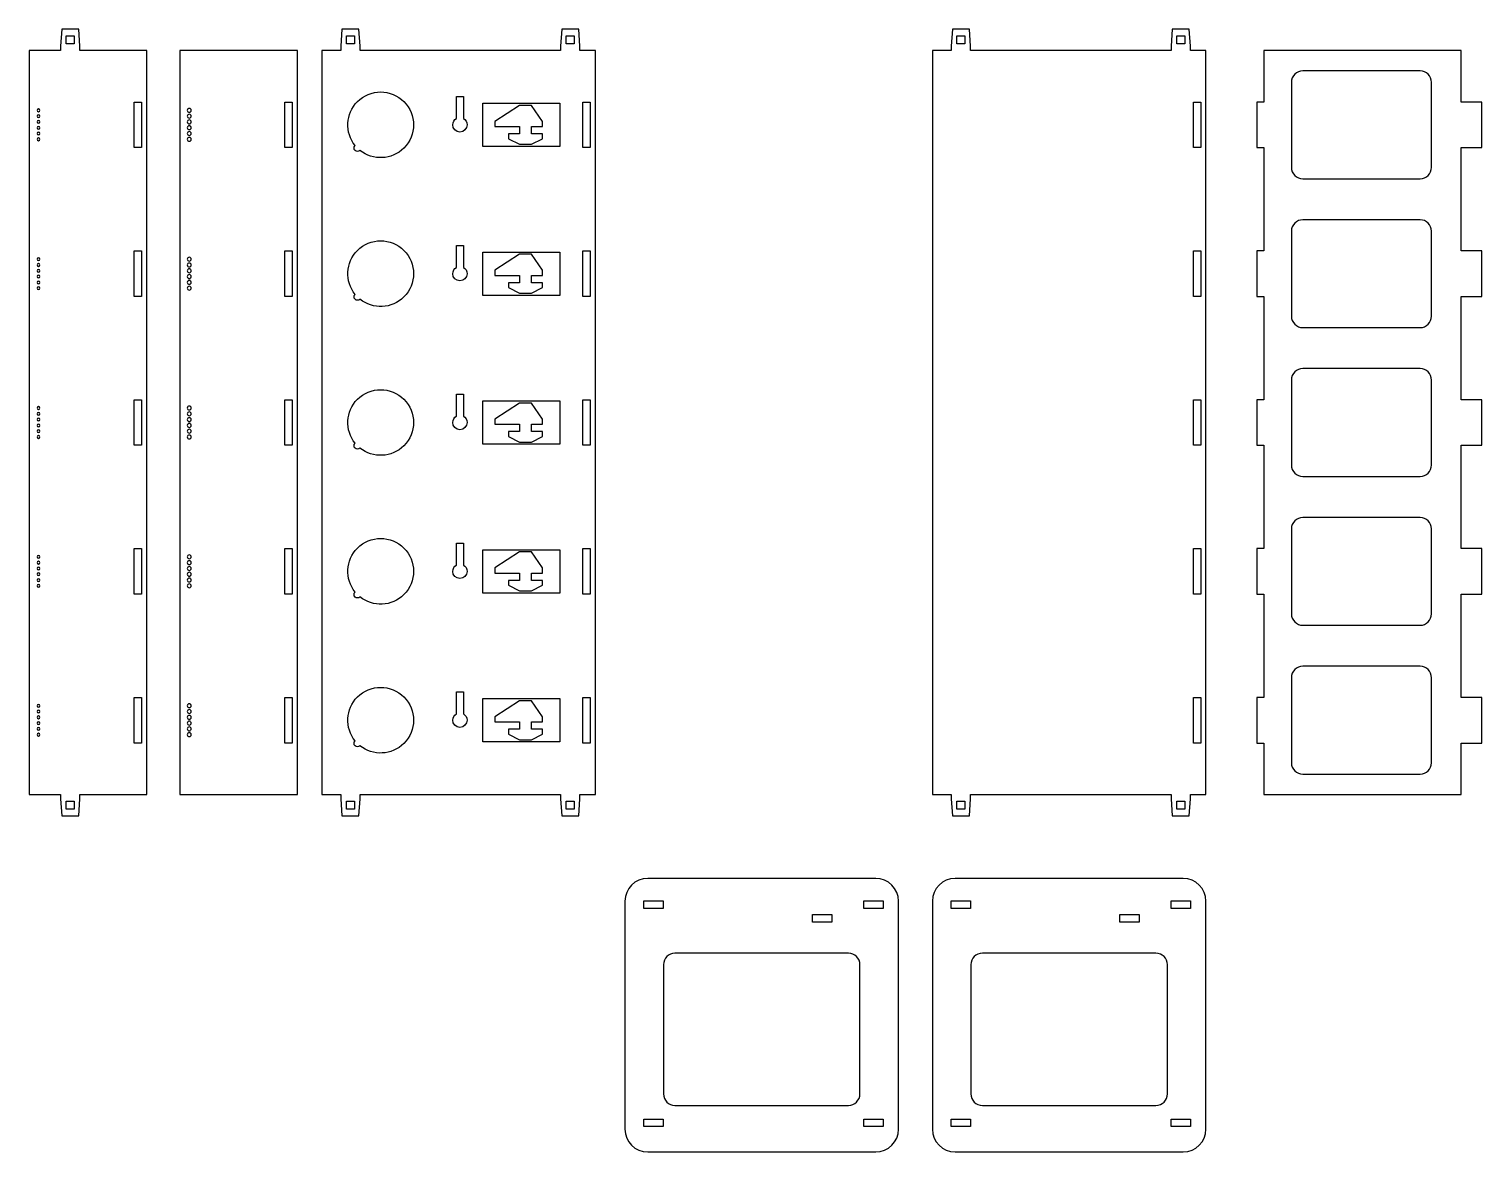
# Model space of a CAD drawing. Extents: x -16 to 620, y -181 to 311.
import ezdxf

# ---------------------------------------------------------------- set-up
doc = ezdxf.new("R2010")
doc.units = 0
doc.header["$MEASUREMENT"] = 0
doc.layers.add('LAYER_1', color=7, linetype='CONTINUOUS')

# ---------------------------------------------------------------- blocks, each defined once
blk = doc.blocks.new('BLOCK_2')
at = {"layer": 'LAYER_1', "color": 7}
blk.add_open_spline([(364.63, -171.33), (364.63, -176.83), (360.13, -181.33), (354.63, -181.33), (354.63, -181.33), (254.68, -181.33), (254.68, -181.33), (249.18, -181.33), (244.68, -176.83), (244.68, -171.33), (244.68, -171.33), (244.68, -71.38), (244.68, -71.38), (244.68, -65.88), (249.18, -61.38), (254.68, -61.38), (254.68, -61.38), (354.63, -61.38), (354.63, -61.38), (360.13, -61.38), (364.63, -65.88), (364.63, -71.38), (364.63, -71.38), (364.63, -171.33), (364.63, -171.33)], degree=3, knots=[0, 0, 0, 0, 1, 1, 1, 2, 2, 2, 3, 3, 3, 4, 4, 4, 5, 5, 5, 6, 6, 6, 7, 7, 7, 8, 8, 8, 8], dxfattribs=at)
blk = doc.blocks.new('BLOCK_3')
at = {"layer": 'LAYER_1', "color": 7}
for points in [[(-12.38, 14.94), (-12.05, 14.94), (-11.78, 14.67), (-11.78, 14.34), (-11.78, 14.01), (-12.05, 13.74), (-12.38, 13.74), (-12.71, 13.74), (-12.98, 14.01), (-12.98, 14.34), (-12.98, 14.67), (-12.71, 14.94), (-12.38, 14.94)], [(-12.38, 12.4), (-12.05, 12.4), (-11.78, 12.13), (-11.78, 11.8), (-11.78, 11.47), (-12.05, 11.2), (-12.38, 11.2), (-12.71, 11.2), (-12.98, 11.47), (-12.98, 11.8), (-12.98, 12.13), (-12.71, 12.4), (-12.38, 12.4)], [(-12.38, 9.86), (-12.05, 9.86), (-11.78, 9.59), (-11.78, 9.26), (-11.78, 8.93), (-12.05, 8.66), (-12.38, 8.66), (-12.71, 8.66), (-12.98, 8.93), (-12.98, 9.26), (-12.98, 9.59), (-12.71, 9.86), (-12.38, 9.86)], [(-12.38, 7.32), (-12.05, 7.32), (-11.78, 7.05), (-11.78, 6.72), (-11.78, 6.39), (-12.05, 6.12), (-12.38, 6.12), (-12.71, 6.12), (-12.98, 6.39), (-12.98, 6.72), (-12.98, 7.05), (-12.71, 7.32), (-12.38, 7.32)], [(-12.38, 4.78), (-12.05, 4.78), (-11.78, 4.51), (-11.78, 4.18), (-11.78, 3.85), (-12.05, 3.58), (-12.38, 3.58), (-12.71, 3.58), (-12.98, 3.85), (-12.98, 4.18), (-12.98, 4.51), (-12.71, 4.78), (-12.38, 4.78)], [(-12.38, 2.24), (-12.05, 2.24), (-11.78, 1.97), (-11.78, 1.64), (-11.78, 1.31), (-12.05, 1.04), (-12.38, 1.04), (-12.71, 1.04), (-12.98, 1.31), (-12.98, 1.64), (-12.98, 1.97), (-12.71, 2.24), (-12.38, 2.24)]]:
    blk.add_open_spline(points, degree=3, knots=[0, 0, 0, 0, 1, 1, 1, 2, 2, 2, 3, 3, 3, 4, 4, 4, 4], dxfattribs=at)
blk = doc.blocks.new('BLOCK_4')
at = {"layer": 'LAYER_1', "color": 7}
blk.add_open_spline([(499.39, -171.33), (499.39, -176.83), (494.89, -181.33), (489.39, -181.33), (489.39, -181.33), (389.45, -181.33), (389.45, -181.33), (383.95, -181.33), (379.45, -176.83), (379.45, -171.33), (379.45, -171.33), (379.45, -71.38), (379.45, -71.38), (379.45, -65.88), (383.95, -61.38), (389.45, -61.38), (389.45, -61.38), (489.39, -61.38), (489.39, -61.38), (494.89, -61.38), (499.39, -65.88), (499.39, -71.38), (499.39, -71.38), (499.39, -171.33), (499.39, -171.33)], degree=3, knots=[0, 0, 0, 0, 1, 1, 1, 2, 2, 2, 3, 3, 3, 4, 4, 4, 5, 5, 5, 6, 6, 6, 7, 7, 7, 8, 8, 8, 8], dxfattribs=at)
blk = doc.blocks.new('BLOCK_5')
at = {"layer": 'LAYER_1', "color": 7}
for points in [[(53.74, 15.19), (54.21, 15.19), (54.59, 14.81), (54.59, 14.34), (54.59, 13.87), (54.21, 13.49), (53.74, 13.49), (53.27, 13.49), (52.89, 13.87), (52.89, 14.34), (52.89, 14.81), (53.27, 15.19), (53.74, 15.19)], [(53.74, 12.65), (54.21, 12.65), (54.59, 12.27), (54.59, 11.8), (54.59, 11.33), (54.21, 10.95), (53.74, 10.95), (53.27, 10.95), (52.89, 11.33), (52.89, 11.8), (52.89, 12.27), (53.27, 12.65), (53.74, 12.65)], [(53.74, 10.11), (54.21, 10.11), (54.59, 9.73), (54.59, 9.26), (54.59, 8.79), (54.21, 8.41), (53.74, 8.41), (53.27, 8.41), (52.89, 8.79), (52.89, 9.26), (52.89, 9.73), (53.27, 10.11), (53.74, 10.11)], [(53.74, 7.57), (54.21, 7.57), (54.59, 7.19), (54.59, 6.72), (54.59, 6.25), (54.21, 5.87), (53.74, 5.87), (53.27, 5.87), (52.89, 6.25), (52.89, 6.72), (52.89, 7.19), (53.27, 7.57), (53.74, 7.57)], [(53.74, 5.03), (54.21, 5.03), (54.59, 4.65), (54.59, 4.18), (54.59, 3.71), (54.21, 3.33), (53.74, 3.33), (53.27, 3.33), (52.89, 3.71), (52.89, 4.18), (52.89, 4.65), (53.27, 5.03), (53.74, 5.03)], [(53.74, 2.49), (54.21, 2.49), (54.59, 2.11), (54.59, 1.64), (54.59, 1.17), (54.21, 0.79), (53.74, 0.79), (53.27, 0.79), (52.89, 1.17), (52.89, 1.64), (52.89, 2.11), (53.27, 2.49), (53.74, 2.49)]]:
    blk.add_open_spline(points, degree=3, knots=[0, 0, 0, 0, 1, 1, 1, 2, 2, 2, 3, 3, 3, 4, 4, 4, 4], dxfattribs=at)
blk = doc.blocks.new('BLOCK_6')
at = {"layer": 'LAYER_1', "color": 7}
for points in [[(-12.38, 80.21), (-12.05, 80.21), (-11.78, 79.94), (-11.78, 79.61), (-11.78, 79.27), (-12.05, 79), (-12.38, 79), (-12.71, 79), (-12.98, 79.27), (-12.98, 79.61), (-12.98, 79.94), (-12.71, 80.21), (-12.38, 80.21)], [(-12.38, 77.67), (-12.05, 77.67), (-11.78, 77.4), (-11.78, 77.07), (-11.78, 76.73), (-12.05, 76.46), (-12.38, 76.46), (-12.71, 76.46), (-12.98, 76.73), (-12.98, 77.07), (-12.98, 77.4), (-12.71, 77.67), (-12.38, 77.67)], [(-12.38, 75.13), (-12.05, 75.13), (-11.78, 74.86), (-11.78, 74.53), (-11.78, 74.19), (-12.05, 73.92), (-12.38, 73.92), (-12.71, 73.92), (-12.98, 74.19), (-12.98, 74.53), (-12.98, 74.86), (-12.71, 75.13), (-12.38, 75.13)], [(-12.38, 72.59), (-12.05, 72.59), (-11.78, 72.32), (-11.78, 71.98), (-11.78, 71.65), (-12.05, 71.38), (-12.38, 71.38), (-12.71, 71.38), (-12.98, 71.65), (-12.98, 71.98), (-12.98, 72.32), (-12.71, 72.59), (-12.38, 72.59)], [(-12.38, 70.04), (-12.05, 70.04), (-11.78, 69.78), (-11.78, 69.45), (-11.78, 69.11), (-12.05, 68.84), (-12.38, 68.84), (-12.71, 68.84), (-12.98, 69.11), (-12.98, 69.45), (-12.98, 69.78), (-12.71, 70.04), (-12.38, 70.04)], [(-12.38, 67.51), (-12.05, 67.51), (-11.78, 67.24), (-11.78, 66.9), (-11.78, 66.57), (-12.05, 66.3), (-12.38, 66.3), (-12.71, 66.3), (-12.98, 66.57), (-12.98, 66.9), (-12.98, 67.24), (-12.71, 67.51), (-12.38, 67.51)]]:
    blk.add_open_spline(points, degree=3, knots=[0, 0, 0, 0, 1, 1, 1, 2, 2, 2, 3, 3, 3, 4, 4, 4, 4], dxfattribs=at)
blk = doc.blocks.new('BLOCK_7')
at = {"layer": 'LAYER_1', "color": 7}
for points in [[(53.74, 80.46), (54.21, 80.46), (54.59, 80.07), (54.59, 79.61), (54.59, 79.14), (54.21, 78.76), (53.74, 78.76), (53.27, 78.76), (52.89, 79.14), (52.89, 79.61), (52.89, 80.07), (53.27, 80.46), (53.74, 80.46)], [(53.74, 77.91), (54.21, 77.91), (54.59, 77.53), (54.59, 77.07), (54.59, 76.6), (54.21, 76.22), (53.74, 76.22), (53.27, 76.22), (52.89, 76.6), (52.89, 77.07), (52.89, 77.53), (53.27, 77.91), (53.74, 77.91)], [(53.74, 75.37), (54.21, 75.37), (54.59, 74.99), (54.59, 74.53), (54.59, 74.06), (54.21, 73.68), (53.74, 73.68), (53.27, 73.68), (52.89, 74.06), (52.89, 74.53), (52.89, 74.99), (53.27, 75.37), (53.74, 75.37)], [(53.74, 72.83), (54.21, 72.83), (54.59, 72.45), (54.59, 71.98), (54.59, 71.52), (54.21, 71.14), (53.74, 71.14), (53.27, 71.14), (52.89, 71.52), (52.89, 71.98), (52.89, 72.45), (53.27, 72.83), (53.74, 72.83)], [(53.74, 70.29), (54.21, 70.29), (54.59, 69.91), (54.59, 69.45), (54.59, 68.98), (54.21, 68.59), (53.74, 68.59), (53.27, 68.59), (52.89, 68.98), (52.89, 69.45), (52.89, 69.91), (53.27, 70.29), (53.74, 70.29)], [(53.74, 67.75), (54.21, 67.75), (54.59, 67.37), (54.59, 66.9), (54.59, 66.44), (54.21, 66.05), (53.74, 66.05), (53.27, 66.05), (52.89, 66.44), (52.89, 66.9), (52.89, 67.37), (53.27, 67.75), (53.74, 67.75)]]:
    blk.add_open_spline(points, degree=3, knots=[0, 0, 0, 0, 1, 1, 1, 2, 2, 2, 3, 3, 3, 4, 4, 4, 4], dxfattribs=at)
blk = doc.blocks.new('BLOCK_8')
at = {"layer": 'LAYER_1', "color": 7}
for points in [[(-12.38, 145.47), (-12.05, 145.47), (-11.78, 145.2), (-11.78, 144.87), (-11.78, 144.54), (-12.05, 144.27), (-12.38, 144.27), (-12.71, 144.27), (-12.98, 144.54), (-12.98, 144.87), (-12.98, 145.2), (-12.71, 145.47), (-12.38, 145.47)], [(-12.38, 142.93), (-12.05, 142.93), (-11.78, 142.66), (-11.78, 142.33), (-11.78, 142), (-12.05, 141.73), (-12.38, 141.73), (-12.71, 141.73), (-12.98, 142), (-12.98, 142.33), (-12.98, 142.66), (-12.71, 142.93), (-12.38, 142.93)], [(-12.38, 140.39), (-12.05, 140.39), (-11.78, 140.12), (-11.78, 139.79), (-11.78, 139.46), (-12.05, 139.19), (-12.38, 139.19), (-12.71, 139.19), (-12.98, 139.46), (-12.98, 139.79), (-12.98, 140.12), (-12.71, 140.39), (-12.38, 140.39)], [(-12.38, 137.85), (-12.05, 137.85), (-11.78, 137.58), (-11.78, 137.25), (-11.78, 136.92), (-12.05, 136.65), (-12.38, 136.65), (-12.71, 136.65), (-12.98, 136.92), (-12.98, 137.25), (-12.98, 137.58), (-12.71, 137.85), (-12.38, 137.85)], [(-12.38, 135.31), (-12.05, 135.31), (-11.78, 135.04), (-11.78, 134.71), (-11.78, 134.38), (-12.05, 134.11), (-12.38, 134.11), (-12.71, 134.11), (-12.98, 134.38), (-12.98, 134.71), (-12.98, 135.04), (-12.71, 135.31), (-12.38, 135.31)], [(-12.38, 132.77), (-12.05, 132.77), (-11.78, 132.5), (-11.78, 132.17), (-11.78, 131.84), (-12.05, 131.57), (-12.38, 131.57), (-12.71, 131.57), (-12.98, 131.84), (-12.98, 132.17), (-12.98, 132.5), (-12.71, 132.77), (-12.38, 132.77)]]:
    blk.add_open_spline(points, degree=3, knots=[0, 0, 0, 0, 1, 1, 1, 2, 2, 2, 3, 3, 3, 4, 4, 4, 4], dxfattribs=at)
blk = doc.blocks.new('BLOCK_9')
at = {"layer": 'LAYER_1', "color": 7}
for points in [[(53.74, 145.72), (54.21, 145.72), (54.59, 145.34), (54.59, 144.87), (54.59, 144.4), (54.21, 144.02), (53.74, 144.02), (53.27, 144.02), (52.89, 144.4), (52.89, 144.87), (52.89, 145.34), (53.27, 145.72), (53.74, 145.72)], [(53.74, 143.18), (54.21, 143.18), (54.59, 142.8), (54.59, 142.33), (54.59, 141.86), (54.21, 141.48), (53.74, 141.48), (53.27, 141.48), (52.89, 141.86), (52.89, 142.33), (52.89, 142.8), (53.27, 143.18), (53.74, 143.18)], [(53.74, 140.64), (54.21, 140.64), (54.59, 140.26), (54.59, 139.79), (54.59, 139.32), (54.21, 138.94), (53.74, 138.94), (53.27, 138.94), (52.89, 139.32), (52.89, 139.79), (52.89, 140.26), (53.27, 140.64), (53.74, 140.64)], [(53.74, 138.1), (54.21, 138.1), (54.59, 137.72), (54.59, 137.25), (54.59, 136.78), (54.21, 136.4), (53.74, 136.4), (53.27, 136.4), (52.89, 136.78), (52.89, 137.25), (52.89, 137.72), (53.27, 138.1), (53.74, 138.1)], [(53.74, 135.56), (54.21, 135.56), (54.59, 135.18), (54.59, 134.71), (54.59, 134.24), (54.21, 133.86), (53.74, 133.86), (53.27, 133.86), (52.89, 134.24), (52.89, 134.71), (52.89, 135.18), (53.27, 135.56), (53.74, 135.56)], [(53.74, 133.02), (54.21, 133.02), (54.59, 132.64), (54.59, 132.17), (54.59, 131.7), (54.21, 131.32), (53.74, 131.32), (53.27, 131.32), (52.89, 131.7), (52.89, 132.17), (52.89, 132.64), (53.27, 133.02), (53.74, 133.02)]]:
    blk.add_open_spline(points, degree=3, knots=[0, 0, 0, 0, 1, 1, 1, 2, 2, 2, 3, 3, 3, 4, 4, 4, 4], dxfattribs=at)
blk = doc.blocks.new('BLOCK_10')
at = {"layer": 'LAYER_1', "color": 7}
for points in [[(-12.38, 210.73), (-12.05, 210.73), (-11.78, 210.46), (-11.78, 210.13), (-11.78, 209.8), (-12.05, 209.53), (-12.38, 209.53), (-12.71, 209.53), (-12.98, 209.8), (-12.98, 210.13), (-12.98, 210.46), (-12.71, 210.73), (-12.38, 210.73)], [(-12.38, 208.19), (-12.05, 208.19), (-11.78, 207.93), (-11.78, 207.59), (-11.78, 207.26), (-12.05, 206.99), (-12.38, 206.99), (-12.71, 206.99), (-12.98, 207.26), (-12.98, 207.59), (-12.98, 207.93), (-12.71, 208.19), (-12.38, 208.19)], [(-12.38, 205.65), (-12.05, 205.65), (-11.78, 205.38), (-11.78, 205.05), (-11.78, 204.72), (-12.05, 204.45), (-12.38, 204.45), (-12.71, 204.45), (-12.98, 204.72), (-12.98, 205.05), (-12.98, 205.38), (-12.71, 205.65), (-12.38, 205.65)], [(-12.38, 203.11), (-12.05, 203.11), (-11.78, 202.85), (-11.78, 202.51), (-11.78, 202.18), (-12.05, 201.91), (-12.38, 201.91), (-12.71, 201.91), (-12.98, 202.18), (-12.98, 202.51), (-12.98, 202.85), (-12.71, 203.11), (-12.38, 203.11)], [(-12.38, 200.57), (-12.05, 200.57), (-11.78, 200.3), (-11.78, 199.97), (-11.78, 199.64), (-12.05, 199.37), (-12.38, 199.37), (-12.71, 199.37), (-12.98, 199.64), (-12.98, 199.97), (-12.98, 200.3), (-12.71, 200.57), (-12.38, 200.57)], [(-12.38, 198.03), (-12.05, 198.03), (-11.78, 197.77), (-11.78, 197.43), (-11.78, 197.1), (-12.05, 196.83), (-12.38, 196.83), (-12.71, 196.83), (-12.98, 197.1), (-12.98, 197.43), (-12.98, 197.77), (-12.71, 198.03), (-12.38, 198.03)]]:
    blk.add_open_spline(points, degree=3, knots=[0, 0, 0, 0, 1, 1, 1, 2, 2, 2, 3, 3, 3, 4, 4, 4, 4], dxfattribs=at)
blk = doc.blocks.new('BLOCK_11')
at = {"layer": 'LAYER_1', "color": 7}
for points in [[(53.74, 210.98), (54.21, 210.98), (54.59, 210.6), (54.59, 210.13), (54.59, 209.66), (54.21, 209.28), (53.74, 209.28), (53.27, 209.28), (52.89, 209.66), (52.89, 210.13), (52.89, 210.6), (53.27, 210.98), (53.74, 210.98)], [(53.74, 208.44), (54.21, 208.44), (54.59, 208.06), (54.59, 207.59), (54.59, 207.12), (54.21, 206.74), (53.74, 206.74), (53.27, 206.74), (52.89, 207.12), (52.89, 207.59), (52.89, 208.06), (53.27, 208.44), (53.74, 208.44)], [(53.74, 205.9), (54.21, 205.9), (54.59, 205.52), (54.59, 205.05), (54.59, 204.58), (54.21, 204.2), (53.74, 204.2), (53.27, 204.2), (52.89, 204.58), (52.89, 205.05), (52.89, 205.52), (53.27, 205.9), (53.74, 205.9)], [(53.74, 203.36), (54.21, 203.36), (54.59, 202.98), (54.59, 202.51), (54.59, 202.04), (54.21, 201.66), (53.74, 201.66), (53.27, 201.66), (52.89, 202.04), (52.89, 202.51), (52.89, 202.98), (53.27, 203.36), (53.74, 203.36)], [(53.74, 200.82), (54.21, 200.82), (54.59, 200.44), (54.59, 199.97), (54.59, 199.5), (54.21, 199.12), (53.74, 199.12), (53.27, 199.12), (52.89, 199.5), (52.89, 199.97), (52.89, 200.44), (53.27, 200.82), (53.74, 200.82)], [(53.74, 198.28), (54.21, 198.28), (54.59, 197.9), (54.59, 197.43), (54.59, 196.96), (54.21, 196.58), (53.74, 196.58), (53.27, 196.58), (52.89, 196.96), (52.89, 197.43), (52.89, 197.9), (53.27, 198.28), (53.74, 198.28)]]:
    blk.add_open_spline(points, degree=3, knots=[0, 0, 0, 0, 1, 1, 1, 2, 2, 2, 3, 3, 3, 4, 4, 4, 4], dxfattribs=at)
blk = doc.blocks.new('BLOCK_12')
at = {"layer": 'LAYER_1', "color": 7}
for points in [[(-12.38, 276), (-12.05, 276), (-11.78, 275.73), (-11.78, 275.4), (-11.78, 275.07), (-12.05, 274.8), (-12.38, 274.8), (-12.71, 274.8), (-12.98, 275.07), (-12.98, 275.4), (-12.98, 275.73), (-12.71, 276), (-12.38, 276)], [(-12.38, 273.46), (-12.05, 273.46), (-11.78, 273.19), (-11.78, 272.86), (-11.78, 272.53), (-12.05, 272.26), (-12.38, 272.26), (-12.71, 272.26), (-12.98, 272.53), (-12.98, 272.86), (-12.98, 273.19), (-12.71, 273.46), (-12.38, 273.46)], [(-12.38, 270.92), (-12.05, 270.92), (-11.78, 270.65), (-11.78, 270.32), (-11.78, 269.99), (-12.05, 269.72), (-12.38, 269.72), (-12.71, 269.72), (-12.98, 269.99), (-12.98, 270.32), (-12.98, 270.65), (-12.71, 270.92), (-12.38, 270.92)], [(-12.38, 268.38), (-12.05, 268.38), (-11.78, 268.11), (-11.78, 267.78), (-11.78, 267.45), (-12.05, 267.18), (-12.38, 267.18), (-12.71, 267.18), (-12.98, 267.45), (-12.98, 267.78), (-12.98, 268.11), (-12.71, 268.38), (-12.38, 268.38)], [(-12.38, 265.84), (-12.05, 265.84), (-11.78, 265.57), (-11.78, 265.24), (-11.78, 264.91), (-12.05, 264.64), (-12.38, 264.64), (-12.71, 264.64), (-12.98, 264.91), (-12.98, 265.24), (-12.98, 265.57), (-12.71, 265.84), (-12.38, 265.84)], [(-12.38, 263.3), (-12.05, 263.3), (-11.78, 263.03), (-11.78, 262.7), (-11.78, 262.37), (-12.05, 262.1), (-12.38, 262.1), (-12.71, 262.1), (-12.98, 262.37), (-12.98, 262.7), (-12.98, 263.03), (-12.71, 263.3), (-12.38, 263.3)]]:
    blk.add_open_spline(points, degree=3, knots=[0, 0, 0, 0, 1, 1, 1, 2, 2, 2, 3, 3, 3, 4, 4, 4, 4], dxfattribs=at)
blk = doc.blocks.new('BLOCK_13')
at = {"layer": 'LAYER_1', "color": 7}
for points in [[(53.74, 276.25), (54.21, 276.25), (54.59, 275.87), (54.59, 275.4), (54.59, 274.93), (54.21, 274.55), (53.74, 274.55), (53.27, 274.55), (52.89, 274.93), (52.89, 275.4), (52.89, 275.87), (53.27, 276.25), (53.74, 276.25)], [(53.74, 273.71), (54.21, 273.71), (54.59, 273.33), (54.59, 272.86), (54.59, 272.39), (54.21, 272.01), (53.74, 272.01), (53.27, 272.01), (52.89, 272.39), (52.89, 272.86), (52.89, 273.33), (53.27, 273.71), (53.74, 273.71)], [(53.74, 271.17), (54.21, 271.17), (54.59, 270.79), (54.59, 270.32), (54.59, 269.85), (54.21, 269.47), (53.74, 269.47), (53.27, 269.47), (52.89, 269.85), (52.89, 270.32), (52.89, 270.79), (53.27, 271.17), (53.74, 271.17)], [(53.74, 268.63), (54.21, 268.63), (54.59, 268.25), (54.59, 267.78), (54.59, 267.31), (54.21, 266.93), (53.74, 266.93), (53.27, 266.93), (52.89, 267.31), (52.89, 267.78), (52.89, 268.25), (53.27, 268.63), (53.74, 268.63)], [(53.74, 266.09), (54.21, 266.09), (54.59, 265.71), (54.59, 265.24), (54.59, 264.77), (54.21, 264.39), (53.74, 264.39), (53.27, 264.39), (52.89, 264.77), (52.89, 265.24), (52.89, 265.71), (53.27, 266.09), (53.74, 266.09)], [(53.74, 263.55), (54.21, 263.55), (54.59, 263.17), (54.59, 262.7), (54.59, 262.23), (54.21, 261.85), (53.74, 261.85), (53.27, 261.85), (52.89, 262.23), (52.89, 262.7), (52.89, 263.17), (53.27, 263.55), (53.74, 263.55)]]:
    blk.add_open_spline(points, degree=3, knots=[0, 0, 0, 0, 1, 1, 1, 2, 2, 2, 3, 3, 3, 4, 4, 4, 4], dxfattribs=at)
blk = doc.blocks.new('BLOCK_15')
at = {"layer": 'LAYER_1', "color": 7}
for points in [[(5.79, 303.55), (5.26, 311.05), (-2.18, 311.05), (-2.71, 303.55), (-2.71, 301.68), (-16.49, 301.68), (-16.49, -24.64), (-2.71, -24.64), (-2.71, -26.51), (-2.18, -34.01), (5.26, -34.01), (5.79, -26.51), (5.79, -24.64), (35.07, -24.64), (35.07, 301.68), (5.79, 301.68), (5.79, 303.55)], [(225, 303.55), (224.47, 311.05), (217.03, 311.05), (216.5, 303.55), (216.5, 301.68), (128.64, 301.68), (128.64, 303.55), (128.1, 311.05), (120.67, 311.05), (120.14, 303.55), (120.14, 301.68), (111.84, 301.68), (111.84, -24.64), (120.14, -24.64), (120.14, -26.51), (120.67, -34.01), (128.11, -34.01), (128.64, -26.51), (128.64, -24.64), (216.5, -24.64), (216.5, -26.51), (217.03, -34.01), (224.47, -34.01), (225, -26.51), (225, -24.64), (231.78, -24.64), (231.78, 301.68), (225, 301.68), (225, 303.55)], [(499.39, 301.68), (492.61, 301.68), (492.61, 303.55), (492.07, 311.05), (484.64, 311.05), (484.11, 303.55), (484.11, 301.68), (396.24, 301.68), (396.24, 303.55), (395.71, 311.05), (388.27, 311.05), (387.74, 303.55), (387.74, 301.68), (379.45, 301.68), (379.45, -24.64), (387.74, -24.64), (387.74, -26.51), (388.28, -34.01), (395.71, -34.01), (396.24, -26.51), (396.24, -24.64), (484.11, -24.64), (484.11, -26.51), (484.64, -34.01), (492.08, -34.01), (492.61, -26.51), (492.61, -24.64), (499.39, -24.64), (499.39, 301.68)], [(49.64, -24.64), (101.19, -24.64), (101.19, 301.68), (49.64, 301.68), (49.64, -24.64)]]:
    blk.add_lwpolyline(points, dxfattribs=at)
blk = doc.blocks.new('BLOCK_14')
at = {"layer": 'LAYER_1', "color": 7}
blk.add_lwpolyline([(3.29, -27.54), (3.29, -31.04), (-0.21, -31.04), (-0.21, -27.54), (3.29, -27.54)], dxfattribs=at)
at = {"layer": 'LAYER_1'}
blk.add_blockref('BLOCK_15', (0, 0), dxfattribs=at)

msp = doc.modelspace()

# ---------------------------------------------------------------- linework, layer by layer
at = {"layer": 'LAYER_1', "color": 7}
for points in [[(-0.21, 304.58), (-0.21, 308.08), (3.29, 308.08), (3.29, 304.58), (-0.21, 304.58)], [(122.64, 304.58), (122.64, 308.08), (126.14, 308.08), (126.14, 304.58), (122.64, 304.58)], [(219, 304.58), (219, 308.08), (222.5, 308.08), (222.5, 304.58), (219, 304.58)], [(390.24, 304.58), (390.24, 308.08), (393.74, 308.08), (393.74, 304.58), (390.24, 304.58)], [(486.61, 304.58), (486.61, 308.08), (490.11, 308.08), (490.11, 304.58), (486.61, 304.58)], [(620.35, 259.05), (620.35, 279.05), (611.3, 279.05), (611.3, 301.68), (524.75, 301.68), (524.75, 279.05), (521.75, 279.05), (521.75, 259.05), (524.75, 259.05), (524.75, 213.78), (521.75, 213.78), (521.75, 193.78), (524.75, 193.78), (524.75, 148.52), (521.75, 148.52), (521.75, 128.52), (524.75, 128.52), (524.75, 83.25), (521.75, 83.25), (521.75, 63.26), (524.75, 63.26), (524.75, 17.99), (521.75, 17.99), (521.75, -2.01), (524.75, -2.01), (524.75, -24.64), (611.3, -24.64), (611.3, -2.01), (620.35, -2.01), (620.35, 17.99), (611.3, 17.99), (611.3, 63.26), (620.35, 63.26), (620.35, 83.25), (611.3, 83.25), (611.3, 128.52), (620.35, 128.52), (620.35, 148.52), (611.3, 148.52), (611.3, 193.78), (620.35, 193.78), (620.35, 213.78), (611.3, 213.78), (611.3, 259.05), (620.35, 259.05)], [(29.56, 259.05), (29.56, 279.05), (32.76, 279.05), (32.76, 259.05), (29.56, 259.05)], [(95.68, 259.05), (95.68, 279.05), (98.88, 279.05), (98.88, 259.05), (95.68, 259.05)], [(216.18, 278.55), (216.18, 259.55), (182.43, 259.55), (182.43, 278.55), (216.18, 278.55)], [(208.64, 268.26), (208.64, 270.54), (203.76, 277.59), (198.53, 277.59), (187.63, 270.54), (187.63, 268.26), (198.53, 268.26), (198.53, 265.07), (193.64, 265.07), (193.64, 262.97), (198.53, 260.5), (203.76, 260.5), (208.64, 262.97), (208.64, 265.07), (203.76, 265.07), (203.76, 268.26), (208.64, 268.26)], [(226.27, 259.05), (226.27, 279.05), (229.47, 279.05), (229.47, 259.05), (226.27, 259.05)], [(493.88, 259.05), (493.88, 279.05), (497.08, 279.05), (497.08, 259.05), (493.88, 259.05)], [(29.56, 193.78), (29.56, 213.78), (32.76, 213.78), (32.76, 193.78), (29.56, 193.78)], [(95.68, 193.78), (95.68, 213.78), (98.88, 213.78), (98.88, 193.78), (95.68, 193.78)], [(216.18, 213.28), (216.18, 194.28), (182.43, 194.28), (182.43, 213.28), (216.18, 213.28)], [(208.64, 203), (208.64, 205.27), (203.76, 212.33), (198.53, 212.33), (187.63, 205.27), (187.63, 203), (198.53, 203), (198.53, 199.81), (193.64, 199.81), (193.64, 197.71), (198.53, 195.24), (203.76, 195.24), (208.64, 197.71), (208.64, 199.81), (203.76, 199.81), (203.76, 203), (208.64, 203)], [(226.27, 193.78), (226.27, 213.78), (229.47, 213.78), (229.47, 193.78), (226.27, 193.78)], [(493.88, 193.78), (493.88, 213.78), (497.08, 213.78), (497.08, 193.78), (493.88, 193.78)], [(29.56, 128.52), (29.56, 148.52), (32.76, 148.52), (32.76, 128.52), (29.56, 128.52)], [(95.68, 128.52), (95.68, 148.52), (98.88, 148.52), (98.88, 128.52), (95.68, 128.52)], [(216.18, 148.02), (216.18, 129.02), (182.43, 129.02), (182.43, 148.02), (216.18, 148.02)], [(208.64, 137.73), (208.64, 140.01), (203.76, 147.06), (198.53, 147.06), (187.63, 140.01), (187.63, 137.73), (198.53, 137.73), (198.53, 134.54), (193.64, 134.54), (193.64, 132.44), (198.53, 129.97), (203.76, 129.97), (208.64, 132.44), (208.64, 134.54), (203.76, 134.54), (203.76, 137.73), (208.64, 137.73)], [(226.27, 128.52), (226.27, 148.52), (229.47, 148.52), (229.47, 128.52), (226.27, 128.52)], [(493.88, 128.52), (493.88, 148.52), (497.08, 148.52), (497.08, 128.52), (493.88, 128.52)], [(29.56, 63.26), (29.56, 83.25), (32.76, 83.25), (32.76, 63.26), (29.56, 63.26)], [(95.68, 63.26), (95.68, 83.25), (98.88, 83.25), (98.88, 63.26), (95.68, 63.26)], [(226.27, 63.26), (226.27, 83.25), (229.47, 83.25), (229.47, 63.26), (226.27, 63.26)], [(493.88, 63.26), (493.88, 83.25), (497.08, 83.25), (497.08, 63.26), (493.88, 63.26)], [(216.18, 82.75), (216.18, 63.75), (182.43, 63.75), (182.43, 82.75), (216.18, 82.75)], [(208.64, 72.47), (208.64, 74.74), (203.76, 81.8), (198.53, 81.8), (187.63, 74.74), (187.63, 72.47), (198.53, 72.47), (198.53, 69.28), (193.64, 69.28), (193.64, 67.18), (198.53, 64.71), (203.76, 64.71), (208.64, 67.18), (208.64, 69.28), (203.76, 69.28), (203.76, 72.47), (208.64, 72.47)], [(29.56, -2.01), (29.56, 17.99), (32.76, 17.99), (32.76, -2.01), (29.56, -2.01)], [(95.68, -2.01), (95.68, 17.99), (98.88, 17.99), (98.88, -2.01), (95.68, -2.01)], [(216.18, 17.49), (216.18, -1.51), (182.43, -1.51), (182.43, 17.49), (216.18, 17.49)], [(208.64, 7.2), (208.64, 9.48), (203.76, 16.54), (198.53, 16.54), (187.63, 9.48), (187.63, 7.2), (198.53, 7.2), (198.53, 4.01), (193.64, 4.01), (193.64, 1.92), (198.53, -0.55), (203.76, -0.55), (208.64, 1.92), (208.64, 4.01), (203.76, 4.01), (203.76, 7.2), (208.64, 7.2)], [(226.27, -2.01), (226.27, 17.99), (229.47, 17.99), (229.47, -2.01), (226.27, -2.01)], [(493.88, -2.01), (493.88, 17.99), (497.08, 17.99), (497.08, -2.01), (493.88, -2.01)], [(126.14, -27.54), (126.14, -31.04), (122.64, -31.04), (122.64, -27.54), (126.14, -27.54)], [(222.5, -27.54), (222.5, -31.04), (219, -31.04), (219, -27.54), (222.5, -27.54)], [(393.74, -27.54), (393.74, -31.04), (390.24, -31.04), (390.24, -27.54), (393.74, -27.54)], [(490.11, -27.54), (490.11, -31.04), (486.61, -31.04), (486.61, -27.54), (490.11, -27.54)], [(261.48, -74.53), (252.98, -74.53), (252.98, -71.23), (261.48, -71.23), (261.48, -74.53)], [(357.85, -74.53), (349.35, -74.53), (349.35, -71.23), (357.85, -71.23), (357.85, -74.53)], [(396.24, -74.53), (387.74, -74.53), (387.74, -71.23), (396.24, -71.23), (396.24, -74.53)], [(492.61, -74.53), (484.11, -74.53), (484.11, -71.23), (492.61, -71.23), (492.61, -74.53)], [(335.35, -80.58), (326.85, -80.58), (326.85, -77.28), (335.35, -77.28), (335.35, -80.58)], [(470.11, -80.58), (461.61, -80.58), (461.61, -77.28), (470.11, -77.28), (470.11, -80.58)], [(261.48, -170.19), (252.98, -170.19), (252.98, -166.89), (261.48, -166.89), (261.48, -170.19)], [(357.85, -170.19), (349.35, -170.19), (349.35, -166.89), (357.85, -166.89), (357.85, -170.19)], [(396.24, -170.19), (387.74, -170.19), (387.74, -166.89), (396.24, -166.89), (396.24, -170.19)], [(492.61, -170.19), (484.11, -170.19), (484.11, -166.89), (492.61, -166.89), (492.61, -170.19)]]:
    msp.add_lwpolyline(points, dxfattribs=at)
for points, knots in [([(541.83, 245.41), (539.07, 245.41), (536.83, 247.65), (536.83, 250.41), (536.83, 250.41), (536.83, 287.69), (536.83, 287.69), (536.83, 290.45), (539.07, 292.69), (541.83, 292.69), (541.83, 292.69), (593.22, 292.69), (593.22, 292.69), (595.98, 292.69), (598.22, 290.45), (598.22, 287.69), (598.22, 287.69), (598.22, 250.41), (598.22, 250.41), (598.22, 247.65), (595.98, 245.41), (593.22, 245.41), (593.22, 245.41), (541.83, 245.41), (541.83, 245.41)], [0, 0, 0, 0, 1, 1, 1, 2, 2, 2, 3, 3, 3, 4, 4, 4, 5, 5, 5, 6, 6, 6, 7, 7, 7, 8, 8, 8, 8]), ([(127.45, 279.23), (122.19, 273.96), (121.85, 265.63), (126.45, 259.98), (126.43, 259.96), (126.41, 259.94), (126.39, 259.93), (125.81, 259.34), (125.81, 258.39), (126.39, 257.8), (126.98, 257.22), (127.93, 257.22), (128.51, 257.8), (128.53, 257.82), (128.55, 257.85), (128.56, 257.86), (134.22, 253.26), (142.55, 253.6), (147.82, 258.87), (153.44, 264.49), (153.44, 273.61), (147.82, 279.23), (142.19, 284.85), (133.08, 284.85), (127.45, 279.23)], [0, 0, 0, 0, 1, 1, 1, 2, 2, 2, 3, 3, 3, 4, 4, 4, 5, 5, 5, 6, 6, 6, 7, 7, 7, 8, 8, 8, 8]), ([(175.52, 269.05), (175.52, 270.24), (174.85, 271.28), (173.87, 271.81), (173.87, 271.81), (173.87, 281.43), (173.87, 281.43), (173.87, 281.43), (170.87, 281.43), (170.87, 281.43), (170.87, 281.43), (170.87, 271.81), (170.87, 271.81), (169.9, 271.28), (169.23, 270.24), (169.23, 269.05), (169.23, 267.31), (170.64, 265.9), (172.37, 265.9), (174.11, 265.9), (175.52, 267.31), (175.52, 269.05)], [0, 0, 0, 0, 1, 1, 1, 2, 2, 2, 3, 3, 3, 4, 4, 4, 5, 5, 5, 6, 6, 6, 7, 7, 7, 7]), ([(541.83, 180.15), (539.07, 180.15), (536.83, 182.38), (536.83, 185.15), (536.83, 185.15), (536.83, 222.42), (536.83, 222.42), (536.83, 225.18), (539.07, 227.42), (541.83, 227.42), (541.83, 227.42), (593.22, 227.42), (593.22, 227.42), (595.98, 227.42), (598.22, 225.18), (598.22, 222.42), (598.22, 222.42), (598.22, 185.15), (598.22, 185.15), (598.22, 182.38), (595.98, 180.15), (593.22, 180.15), (593.22, 180.15), (541.83, 180.15), (541.83, 180.15)], [0, 0, 0, 0, 1, 1, 1, 2, 2, 2, 3, 3, 3, 4, 4, 4, 5, 5, 5, 6, 6, 6, 7, 7, 7, 8, 8, 8, 8]), ([(127.45, 213.97), (122.19, 208.7), (121.85, 200.37), (126.45, 194.71), (126.43, 194.69), (126.41, 194.68), (126.39, 194.66), (125.81, 194.08), (125.81, 193.13), (126.39, 192.54), (126.98, 191.95), (127.93, 191.95), (128.51, 192.54), (128.53, 192.56), (128.55, 192.58), (128.56, 192.6), (134.22, 188), (142.55, 188.33), (147.82, 193.6), (153.44, 199.22), (153.44, 208.34), (147.82, 213.97), (142.19, 219.59), (133.08, 219.59), (127.45, 213.97)], [0, 0, 0, 0, 1, 1, 1, 2, 2, 2, 3, 3, 3, 4, 4, 4, 5, 5, 5, 6, 6, 6, 7, 7, 7, 8, 8, 8, 8]), ([(175.52, 203.78), (175.52, 204.98), (174.85, 206.01), (173.87, 206.55), (173.87, 206.55), (173.87, 216.17), (173.87, 216.17), (173.87, 216.17), (170.87, 216.17), (170.87, 216.17), (170.87, 216.17), (170.87, 206.55), (170.87, 206.55), (169.9, 206.01), (169.23, 204.98), (169.23, 203.78), (169.23, 202.05), (170.64, 200.64), (172.37, 200.64), (174.11, 200.64), (175.52, 202.05), (175.52, 203.78)], [0, 0, 0, 0, 1, 1, 1, 2, 2, 2, 3, 3, 3, 4, 4, 4, 5, 5, 5, 6, 6, 6, 7, 7, 7, 7]), ([(541.83, 114.88), (539.07, 114.88), (536.83, 117.12), (536.83, 119.88), (536.83, 119.88), (536.83, 157.16), (536.83, 157.16), (536.83, 159.92), (539.07, 162.16), (541.83, 162.16), (541.83, 162.16), (593.22, 162.16), (593.22, 162.16), (595.98, 162.16), (598.22, 159.92), (598.22, 157.16), (598.22, 157.16), (598.22, 119.88), (598.22, 119.88), (598.22, 117.12), (595.98, 114.88), (593.22, 114.88), (593.22, 114.88), (541.83, 114.88), (541.83, 114.88)], [0, 0, 0, 0, 1, 1, 1, 2, 2, 2, 3, 3, 3, 4, 4, 4, 5, 5, 5, 6, 6, 6, 7, 7, 7, 8, 8, 8, 8]), ([(127.45, 148.7), (122.19, 143.43), (121.85, 135.1), (126.45, 129.45), (126.43, 129.43), (126.41, 129.42), (126.39, 129.4), (125.81, 128.81), (125.81, 127.86), (126.39, 127.28), (126.98, 126.69), (127.93, 126.69), (128.51, 127.28), (128.53, 127.29), (128.55, 127.32), (128.56, 127.34), (134.22, 122.74), (142.55, 123.07), (147.82, 128.34), (153.44, 133.96), (153.44, 143.08), (147.82, 148.7), (142.19, 154.33), (133.08, 154.33), (127.45, 148.7)], [0, 0, 0, 0, 1, 1, 1, 2, 2, 2, 3, 3, 3, 4, 4, 4, 5, 5, 5, 6, 6, 6, 7, 7, 7, 8, 8, 8, 8]), ([(175.52, 138.52), (175.52, 139.71), (174.85, 140.75), (173.87, 141.28), (173.87, 141.28), (173.87, 150.91), (173.87, 150.91), (173.87, 150.91), (170.87, 150.91), (170.87, 150.91), (170.87, 150.91), (170.87, 141.28), (170.87, 141.28), (169.9, 140.75), (169.23, 139.71), (169.23, 138.52), (169.23, 136.78), (170.64, 135.38), (172.37, 135.38), (174.11, 135.38), (175.52, 136.78), (175.52, 138.52)], [0, 0, 0, 0, 1, 1, 1, 2, 2, 2, 3, 3, 3, 4, 4, 4, 5, 5, 5, 6, 6, 6, 7, 7, 7, 7]), ([(541.83, 49.62), (539.07, 49.62), (536.83, 51.86), (536.83, 54.62), (536.83, 54.62), (536.83, 91.89), (536.83, 91.89), (536.83, 94.65), (539.07, 96.89), (541.83, 96.89), (541.83, 96.89), (593.22, 96.89), (593.22, 96.89), (595.98, 96.89), (598.22, 94.65), (598.22, 91.89), (598.22, 91.89), (598.22, 54.62), (598.22, 54.62), (598.22, 51.86), (595.98, 49.62), (593.22, 49.62), (593.22, 49.62), (541.83, 49.62), (541.83, 49.62)], [0, 0, 0, 0, 1, 1, 1, 2, 2, 2, 3, 3, 3, 4, 4, 4, 5, 5, 5, 6, 6, 6, 7, 7, 7, 8, 8, 8, 8]), ([(127.45, 83.44), (122.19, 78.17), (121.85, 69.84), (126.45, 64.18), (126.43, 64.16), (126.41, 64.15), (126.39, 64.13), (125.81, 63.55), (125.81, 62.6), (126.39, 62.01), (126.98, 61.43), (127.93, 61.43), (128.51, 62.01), (128.53, 62.03), (128.55, 62.05), (128.56, 62.07), (134.22, 57.47), (142.55, 57.81), (147.82, 63.07), (153.44, 68.7), (153.44, 77.81), (147.82, 83.44), (142.19, 89.06), (133.08, 89.06), (127.45, 83.44)], [0, 0, 0, 0, 1, 1, 1, 2, 2, 2, 3, 3, 3, 4, 4, 4, 5, 5, 5, 6, 6, 6, 7, 7, 7, 8, 8, 8, 8]), ([(175.52, 73.25), (175.52, 74.45), (174.85, 75.48), (173.87, 76.02), (173.87, 76.02), (173.87, 85.64), (173.87, 85.64), (173.87, 85.64), (170.87, 85.64), (170.87, 85.64), (170.87, 85.64), (170.87, 76.02), (170.87, 76.02), (169.9, 75.48), (169.23, 74.45), (169.23, 73.25), (169.23, 71.52), (170.64, 70.11), (172.37, 70.11), (174.11, 70.11), (175.52, 71.52), (175.52, 73.25)], [0, 0, 0, 0, 1, 1, 1, 2, 2, 2, 3, 3, 3, 4, 4, 4, 5, 5, 5, 6, 6, 6, 7, 7, 7, 7]), ([(541.83, -15.65), (539.07, -15.65), (536.83, -13.41), (536.83, -10.65), (536.83, -10.65), (536.83, 26.63), (536.83, 26.63), (536.83, 29.39), (539.07, 31.63), (541.83, 31.63), (541.83, 31.63), (593.22, 31.63), (593.22, 31.63), (595.98, 31.63), (598.22, 29.39), (598.22, 26.63), (598.22, 26.63), (598.22, -10.65), (598.22, -10.65), (598.22, -13.41), (595.98, -15.65), (593.22, -15.65), (593.22, -15.65), (541.83, -15.65), (541.83, -15.65)], [0, 0, 0, 0, 1, 1, 1, 2, 2, 2, 3, 3, 3, 4, 4, 4, 5, 5, 5, 6, 6, 6, 7, 7, 7, 8, 8, 8, 8]), ([(127.45, 18.17), (122.19, 12.91), (121.85, 4.57), (126.45, -1.08), (126.43, -1.1), (126.41, -1.11), (126.39, -1.13), (125.81, -1.72), (125.81, -2.67), (126.39, -3.25), (126.98, -3.84), (127.93, -3.84), (128.51, -3.25), (128.53, -3.23), (128.55, -3.21), (128.56, -3.19), (134.22, -7.79), (142.55, -7.46), (147.82, -2.19), (153.44, 3.43), (153.44, 12.55), (147.82, 18.17), (142.19, 23.8), (133.08, 23.8), (127.45, 18.17)], [0, 0, 0, 0, 1, 1, 1, 2, 2, 2, 3, 3, 3, 4, 4, 4, 5, 5, 5, 6, 6, 6, 7, 7, 7, 8, 8, 8, 8]), ([(175.52, 7.99), (175.52, 9.18), (174.85, 10.22), (173.87, 10.75), (173.87, 10.75), (173.87, 20.38), (173.87, 20.38), (173.87, 20.38), (170.87, 20.38), (170.87, 20.38), (170.87, 20.38), (170.87, 10.75), (170.87, 10.75), (169.9, 10.22), (169.23, 9.18), (169.23, 7.99), (169.23, 6.25), (170.64, 4.85), (172.37, 4.85), (174.11, 4.85), (175.52, 6.25), (175.52, 7.99)], [0, 0, 0, 0, 1, 1, 1, 2, 2, 2, 3, 3, 3, 4, 4, 4, 5, 5, 5, 6, 6, 6, 7, 7, 7, 7]), ([(347.7, -155.89), (347.7, -158.65), (345.46, -160.89), (342.7, -160.89), (342.7, -160.89), (266.62, -160.89), (266.62, -160.89), (263.85, -160.89), (261.62, -158.65), (261.62, -155.89), (261.62, -155.89), (261.62, -99.19), (261.62, -99.19), (261.62, -96.43), (263.85, -94.19), (266.62, -94.19), (266.62, -94.19), (342.7, -94.19), (342.7, -94.19), (345.46, -94.19), (347.7, -96.43), (347.7, -99.19), (347.7, -99.19), (347.7, -155.89), (347.7, -155.89)], [0, 0, 0, 0, 1, 1, 1, 2, 2, 2, 3, 3, 3, 4, 4, 4, 5, 5, 5, 6, 6, 6, 7, 7, 7, 8, 8, 8, 8]), ([(482.46, -155.89), (482.46, -158.65), (480.22, -160.89), (477.46, -160.89), (477.46, -160.89), (401.38, -160.89), (401.38, -160.89), (398.62, -160.89), (396.38, -158.65), (396.38, -155.89), (396.38, -155.89), (396.38, -99.19), (396.38, -99.19), (396.38, -96.43), (398.62, -94.19), (401.38, -94.19), (401.38, -94.19), (477.46, -94.19), (477.46, -94.19), (480.22, -94.19), (482.46, -96.43), (482.46, -99.19), (482.46, -99.19), (482.46, -155.89), (482.46, -155.89)], [0, 0, 0, 0, 1, 1, 1, 2, 2, 2, 3, 3, 3, 4, 4, 4, 5, 5, 5, 6, 6, 6, 7, 7, 7, 8, 8, 8, 8])]:
    msp.add_open_spline(points, degree=3, knots=knots, dxfattribs=at)

# ---------------------------------------------------------------- block references
at = {"layer": 'LAYER_1'}
for name in ['BLOCK_14', 'BLOCK_12', 'BLOCK_13', 'BLOCK_10', 'BLOCK_11', 'BLOCK_8', 'BLOCK_9', 'BLOCK_6', 'BLOCK_7', 'BLOCK_3', 'BLOCK_5', 'BLOCK_2', 'BLOCK_4']:
    msp.add_blockref(name, (0, 0), dxfattribs=at)

doc.saveas('drawing.dxf')
